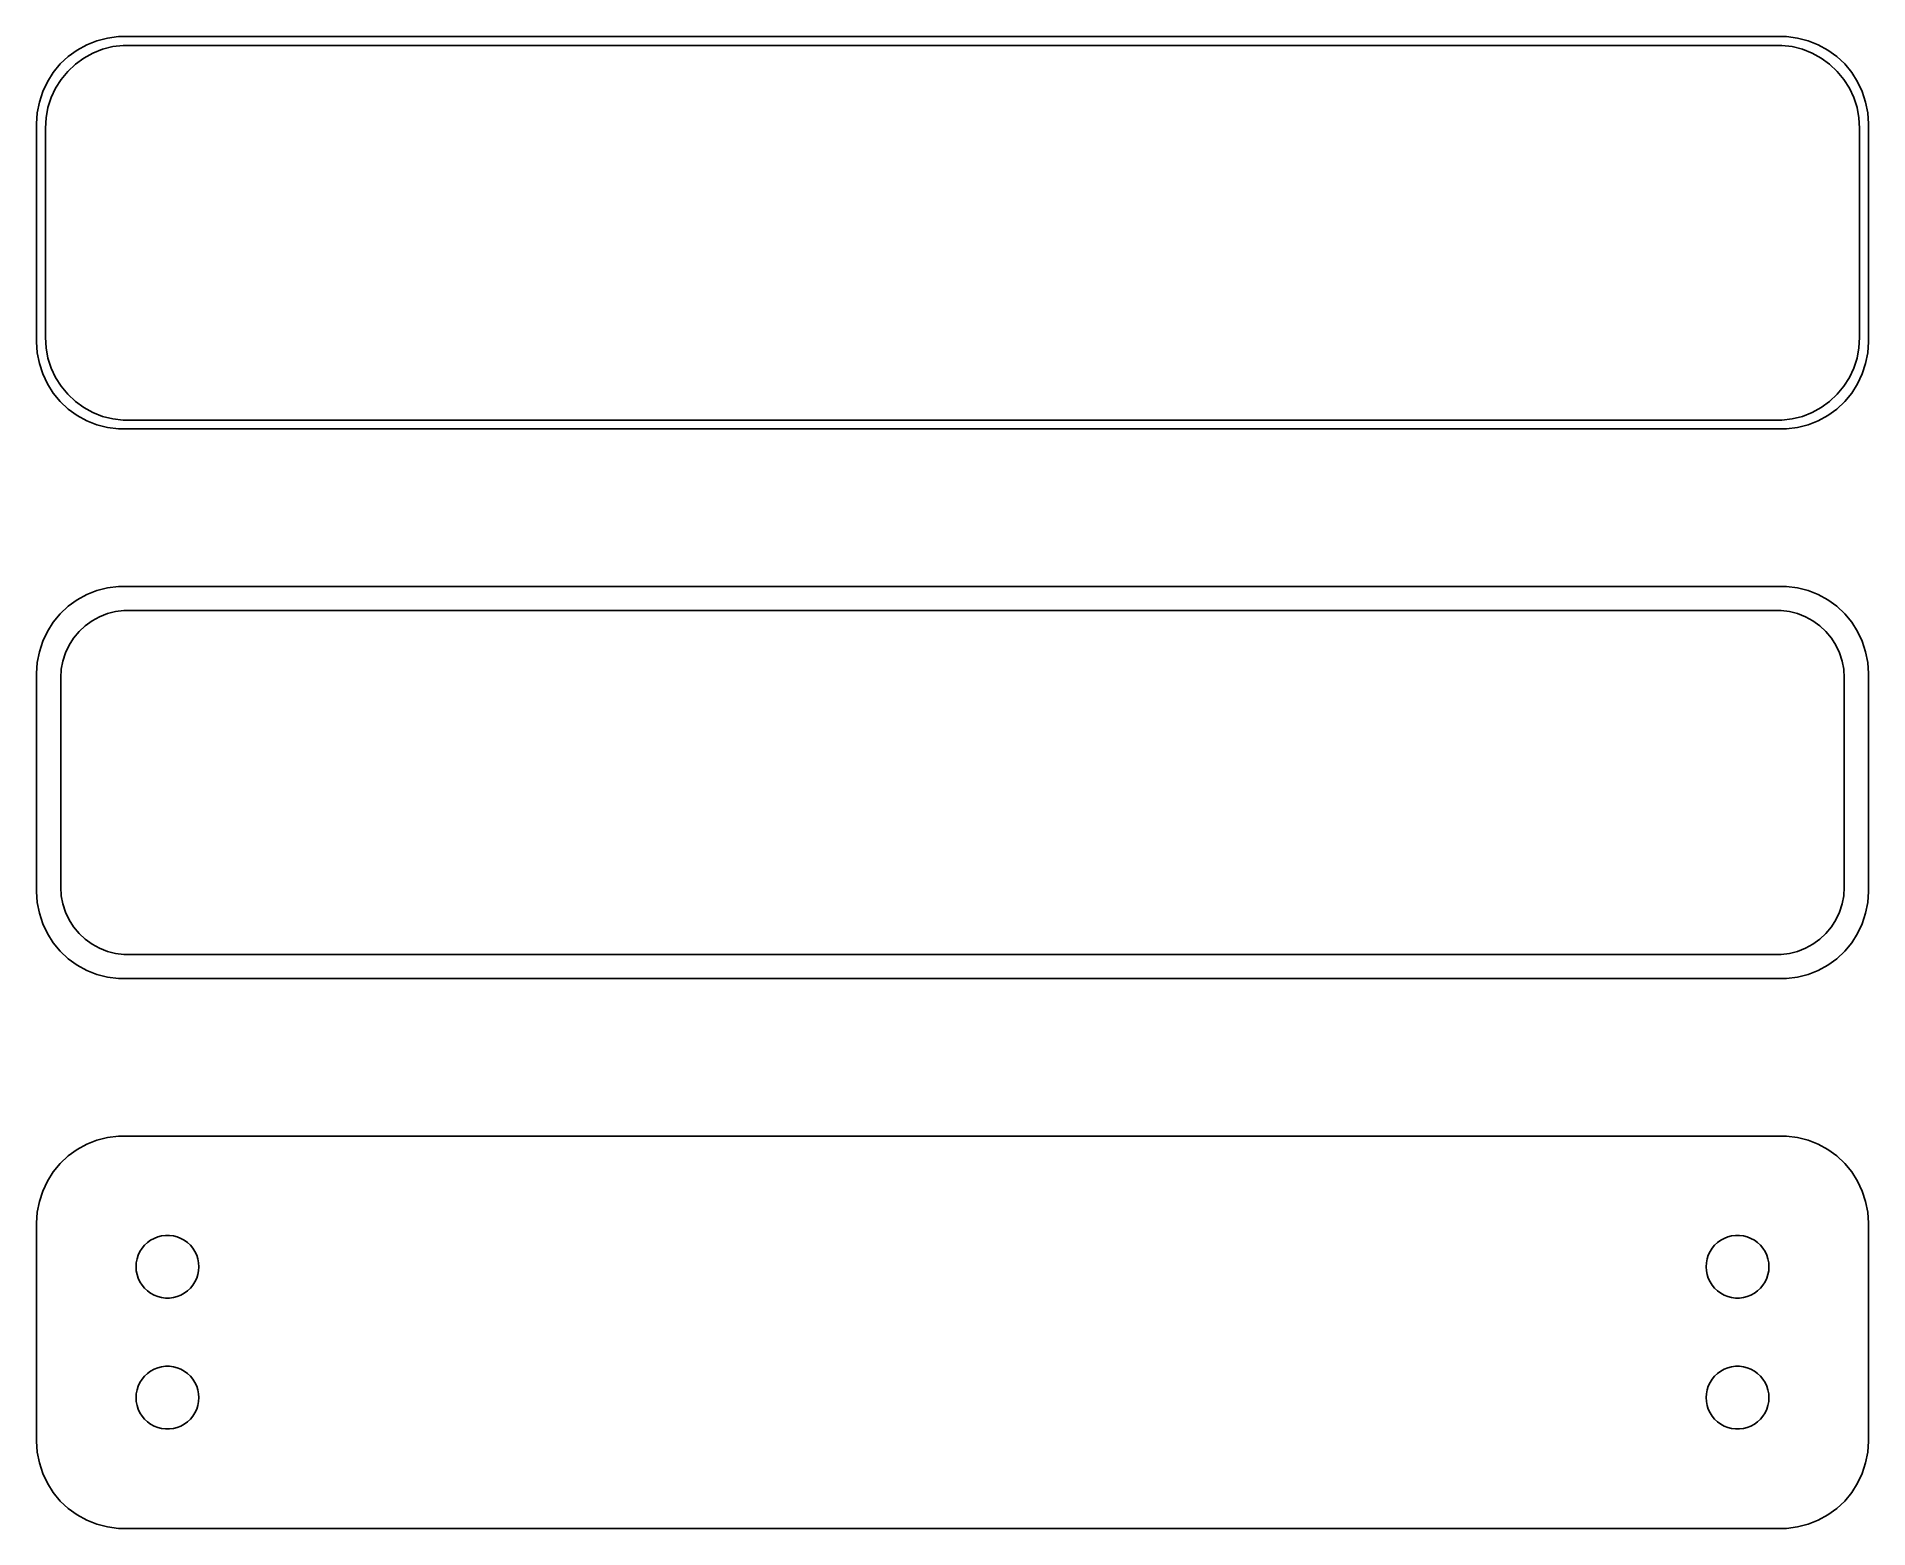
# Model space of a CAD drawing. Header units: metres. Extents: x -52 to 52, y 52 to 137.
import ezdxf

# ---------------------------------------------------------------- set-up
doc = ezdxf.new("R2010")
doc.units = ezdxf.units.M

msp = doc.modelspace()

# ---------------------------------------------------------------- linework, layer by layer
for p, q in [((-49.6289, 136.774), (-50.1791, 136.472)), ((-49.0451, 137.005), (-49.6289, 136.774)), ((-49.2724, 136.298), (-48.7178, 136.518)), ((-48.4369, 137.161), (-49.0451, 137.005)), ((-48.7178, 136.518), (-48.1401, 136.666)), ((-47.8139, 137.24), (-48.4369, 137.161)), ((-48.1401, 136.666), (-47.5482, 136.741)), ((47.8139, 137.24), (-47.8139, 137.24)), ((-47.5482, 136.741), (47.5482, 136.741)), ((47.5482, 136.741), (48.1401, 136.666)), ((48.4369, 137.161), (47.8139, 137.24)), ((48.1401, 136.666), (48.7178, 136.518)), ((49.0451, 137.005), (48.4369, 137.161)), ((48.7178, 136.518), (49.2724, 136.298)), ((49.6289, 136.774), (49.0451, 137.005)), ((50.1791, 136.472), (49.6289, 136.774)), ((-51.1448, 135.673), (-51.5451, 135.189)), ((-50.6871, 136.103), (-51.1448, 135.673)), ((-50.7126, 135.252), (-50.2778, 135.66)), ((-50.1791, 136.472), (-50.6871, 136.103)), ((-50.2778, 135.66), (-49.7952, 136.011)), ((-49.7952, 136.011), (-49.2724, 136.298)), ((49.2724, 136.298), (49.7952, 136.011)), ((49.7952, 136.011), (50.2778, 135.66)), ((50.6871, 136.103), (50.1791, 136.472)), ((50.2778, 135.66), (50.7126, 135.252)), ((51.1448, 135.673), (50.6871, 136.103)), ((51.5451, 135.189), (51.1448, 135.673)), ((-51.8815, 134.659), (-52.1489, 134.091)), ((-51.5451, 135.189), (-51.8815, 134.659)), ((-51.4124, 134.288), (-51.0928, 134.792)), ((-51.0928, 134.792), (-50.7126, 135.252)), ((50.7126, 135.252), (51.0928, 134.792)), ((51.0928, 134.792), (51.4124, 134.288)), ((51.8815, 134.659), (51.5451, 135.189)), ((52.1489, 134.091), (51.8815, 134.659)), ((-52.3429, 133.493), (-52.4606, 132.877)), ((-52.1489, 134.091), (-52.3429, 133.493)), ((-51.8508, 133.181), (-51.6664, 133.749)), ((-51.6664, 133.749), (-51.4124, 134.288)), ((51.4124, 134.288), (51.6664, 133.749)), ((51.6664, 133.749), (51.8508, 133.181)), ((52.3429, 133.493), (52.1489, 134.091)), ((52.4606, 132.877), (52.3429, 133.493)), ((-52.4606, 132.877), (-52.5, 132.25)), ((-52, 132), (-51.9625, 132.595)), ((-51.9625, 132.595), (-51.8508, 133.181)), ((51.8508, 133.181), (51.9625, 132.595)), ((51.9625, 132.595), (52, 132)), ((52.5, 132.25), (52.4606, 132.877)), ((-52.5, 132.25), (-52.5, 119.75)), ((-52, 120), (-52, 132)), ((52, 132), (52, 120)), ((52.5, 119.75), (52.5, 132.25)), ((-52.5, 119.75), (-52.4606, 119.123)), ((-51.9625, 119.405), (-52, 120)), ((52, 120), (51.9625, 119.405)), ((52.4606, 119.123), (52.5, 119.75)), ((-52.4606, 119.123), (-52.3429, 118.507)), ((-51.8508, 118.819), (-51.9625, 119.405)), ((-51.6664, 118.251), (-51.8508, 118.819)), ((51.8508, 118.819), (51.6664, 118.251)), ((51.9625, 119.405), (51.8508, 118.819)), ((52.3429, 118.507), (52.4606, 119.123)), ((-52.3429, 118.507), (-52.1489, 117.909)), ((-52.1489, 117.909), (-51.8815, 117.341)), ((-51.4124, 117.712), (-51.6664, 118.251)), ((-51.0928, 117.208), (-51.4124, 117.712)), ((51.4124, 117.712), (51.0928, 117.208)), ((51.6664, 118.251), (51.4124, 117.712)), ((51.8815, 117.341), (52.1489, 117.909)), ((52.1489, 117.909), (52.3429, 118.507)), ((-51.8815, 117.341), (-51.5451, 116.811)), ((-51.5451, 116.811), (-51.1448, 116.327)), ((-50.7126, 116.748), (-51.0928, 117.208)), ((-50.2778, 116.34), (-50.7126, 116.748)), ((50.7126, 116.748), (50.2778, 116.34)), ((51.0928, 117.208), (50.7126, 116.748)), ((51.1448, 116.327), (51.5451, 116.811)), ((51.5451, 116.811), (51.8815, 117.341)), ((-51.1448, 116.327), (-50.6871, 115.897)), ((-50.6871, 115.897), (-50.1791, 115.528)), ((-49.7952, 115.989), (-50.2778, 116.34)), ((-50.1791, 115.528), (-49.6289, 115.226)), ((-49.2724, 115.702), (-49.7952, 115.989)), ((-48.7178, 115.482), (-49.2724, 115.702)), ((49.2724, 115.702), (48.7178, 115.482)), ((49.7952, 115.989), (49.2724, 115.702)), ((49.6289, 115.226), (50.1791, 115.528)), ((50.2778, 116.34), (49.7952, 115.989)), ((50.1791, 115.528), (50.6871, 115.897)), ((50.6871, 115.897), (51.1448, 116.327)), ((-49.6289, 115.226), (-49.0451, 114.995)), ((-49.0451, 114.995), (-48.4369, 114.839)), ((-48.1401, 115.334), (-48.7178, 115.482)), ((-48.4369, 114.839), (-47.8139, 114.76)), ((-47.5482, 115.259), (-48.1401, 115.334)), ((-47.8139, 114.76), (47.8139, 114.76)), ((47.5482, 115.259), (-47.5482, 115.259)), ((48.1401, 115.334), (47.5482, 115.259)), ((47.8139, 114.76), (48.4369, 114.839)), ((48.7178, 115.482), (48.1401, 115.334)), ((48.4369, 114.839), (49.0451, 114.995)), ((49.0451, 114.995), (49.6289, 115.226)), ((-49.6289, 105.274), (-50.1791, 104.972)), ((-49.0451, 105.505), (-49.6289, 105.274)), ((-48.4369, 105.661), (-49.0451, 105.505)), ((-47.8139, 105.74), (-48.4369, 105.661)), ((47.8139, 105.74), (-47.8139, 105.74)), ((48.4369, 105.661), (47.8139, 105.74)), ((49.0451, 105.505), (48.4369, 105.661)), ((49.6289, 105.274), (49.0451, 105.505)), ((50.1791, 104.972), (49.6289, 105.274)), ((-51.1448, 104.173), (-51.5451, 103.689)), ((-50.6871, 104.603), (-51.1448, 104.173)), ((-50.1791, 104.972), (-50.6871, 104.603)), ((-49.3234, 103.767), (-48.8975, 104.001)), ((-48.8975, 104.001), (-48.4457, 104.18)), ((-48.4457, 104.18), (-47.9751, 104.301)), ((-47.9751, 104.301), (-47.493, 104.362)), ((-47.493, 104.362), (47.493, 104.362)), ((47.493, 104.362), (47.9751, 104.301)), ((47.9751, 104.301), (48.4457, 104.18)), ((48.4457, 104.18), (48.8975, 104.001)), ((48.8975, 104.001), (49.3234, 103.767)), ((50.6871, 104.603), (50.1791, 104.972)), ((51.1448, 104.173), (50.6871, 104.603)), ((51.5451, 103.689), (51.1448, 104.173)), ((-51.8815, 103.159), (-52.1489, 102.591)), ((-51.5451, 103.689), (-51.8815, 103.159)), ((-50.3805, 102.774), (-50.0707, 103.149)), ((-50.0707, 103.149), (-49.7165, 103.481)), ((-49.7165, 103.481), (-49.3234, 103.767)), ((49.3234, 103.767), (49.7165, 103.481)), ((49.7165, 103.481), (50.0707, 103.149)), ((50.0707, 103.149), (50.3805, 102.774)), ((51.8815, 103.159), (51.5451, 103.689)), ((52.1489, 102.591), (51.8815, 103.159)), ((-52.3429, 101.993), (-52.4606, 101.377)), ((-52.1489, 102.591), (-52.3429, 101.993)), ((-50.9979, 101.462), (-50.8477, 101.924)), ((-50.8477, 101.924), (-50.6408, 102.364)), ((-50.6408, 102.364), (-50.3805, 102.774)), ((50.3805, 102.774), (50.6408, 102.364)), ((50.6408, 102.364), (50.8477, 101.924)), ((50.8477, 101.924), (50.9979, 101.462)), ((52.3429, 101.993), (52.1489, 102.591)), ((52.4606, 101.377), (52.3429, 101.993)), ((-52.4606, 101.377), (-52.5, 100.75)), ((-51.1195, 100.5), (-51.089, 100.985)), ((-51.089, 100.985), (-50.9979, 101.462)), ((50.9979, 101.462), (51.089, 100.985)), ((51.089, 100.985), (51.1195, 100.5)), ((52.5, 100.75), (52.4606, 101.377)), ((-52.5, 100.75), (-52.5, 88.25)), ((-51.1195, 88.5), (-51.1195, 100.5)), ((51.1195, 100.5), (51.1195, 88.5)), ((52.5, 88.25), (52.5, 100.75)), ((-52.5, 88.25), (-52.4606, 87.6233)), ((-51.089, 88.015), (-51.1195, 88.5)), ((51.1195, 88.5), (51.089, 88.015)), ((52.4606, 87.6233), (52.5, 88.25)), ((-52.4606, 87.6233), (-52.3429, 87.0066)), ((-50.9979, 87.5377), (-51.089, 88.015)), ((-50.8477, 87.0756), (-50.9979, 87.5377)), ((50.9979, 87.5377), (50.8477, 87.0756)), ((51.089, 88.015), (50.9979, 87.5377)), ((52.3429, 87.0066), (52.4606, 87.6233)), ((-52.3429, 87.0066), (-52.1489, 86.4094)), ((-52.1489, 86.4094), (-51.8815, 85.8412)), ((-50.6408, 86.6359), (-50.8477, 87.0756)), ((-50.3805, 86.2256), (-50.6408, 86.6359)), ((-50.0707, 85.8512), (-50.3805, 86.2256)), ((50.3805, 86.2256), (50.0707, 85.8512)), ((50.6408, 86.6359), (50.3805, 86.2256)), ((50.8477, 87.0756), (50.6408, 86.6359)), ((51.8815, 85.8412), (52.1489, 86.4094)), ((52.1489, 86.4094), (52.3429, 87.0066)), ((-51.8815, 85.8412), (-51.5451, 85.3111)), ((-51.5451, 85.3111), (-51.1448, 84.8273)), ((-49.7165, 85.5185), (-50.0707, 85.8512)), ((-49.3234, 85.2329), (-49.7165, 85.5185)), ((-48.8975, 84.9988), (-49.3234, 85.2329)), ((49.3234, 85.2329), (48.8975, 84.9988)), ((49.7165, 85.5185), (49.3234, 85.2329)), ((50.0707, 85.8512), (49.7165, 85.5185)), ((51.1448, 84.8273), (51.5451, 85.3111)), ((51.5451, 85.3111), (51.8815, 85.8412)), ((-51.1448, 84.8273), (-50.6871, 84.3974)), ((-50.6871, 84.3974), (-50.1791, 84.0284)), ((-50.1791, 84.0284), (-49.6289, 83.7259)), ((-48.4457, 84.8199), (-48.8975, 84.9988)), ((-47.9751, 84.6991), (-48.4457, 84.8199)), ((-47.493, 84.6382), (-47.9751, 84.6991)), ((47.493, 84.6382), (-47.493, 84.6382)), ((47.9751, 84.6991), (47.493, 84.6382)), ((48.4457, 84.8199), (47.9751, 84.6991)), ((48.8975, 84.9988), (48.4457, 84.8199)), ((49.6289, 83.7259), (50.1791, 84.0284)), ((50.1791, 84.0284), (50.6871, 84.3974)), ((50.6871, 84.3974), (51.1448, 84.8273)), ((-49.6289, 83.7259), (-49.0451, 83.4947)), ((-49.0451, 83.4947), (-48.4369, 83.3386)), ((-48.4369, 83.3386), (-47.8139, 83.2599)), ((-47.8139, 83.2599), (47.8139, 83.2599)), ((47.8139, 83.2599), (48.4369, 83.3386)), ((48.4369, 83.3386), (49.0451, 83.4947)), ((49.0451, 83.4947), (49.6289, 83.7259)), ((-49.6289, 73.7741), (-50.1791, 73.4716)), ((-49.0451, 74.0053), (-49.6289, 73.7741)), ((-48.4369, 74.1614), (-49.0451, 74.0053)), ((-47.8139, 74.2401), (-48.4369, 74.1614)), ((47.8139, 74.2401), (-47.8139, 74.2401)), ((48.4369, 74.1614), (47.8139, 74.2401)), ((49.0451, 74.0053), (48.4369, 74.1614)), ((49.6289, 73.7741), (49.0451, 74.0053)), ((50.1791, 73.4716), (49.6289, 73.7741)), ((-51.1448, 72.6727), (-51.5451, 72.1889)), ((-50.6871, 73.1026), (-51.1448, 72.6727)), ((-50.1791, 73.4716), (-50.6871, 73.1026)), ((50.6871, 73.1026), (50.1791, 73.4716)), ((51.1448, 72.6727), (50.6871, 73.1026)), ((51.5451, 72.1889), (51.1448, 72.6727)), ((-51.8815, 71.6588), (-52.1489, 71.0906)), ((-51.5451, 72.1889), (-51.8815, 71.6588)), ((51.8815, 71.6588), (51.5451, 72.1889)), ((52.1489, 71.0906), (51.8815, 71.6588)), ((-52.3429, 70.4934), (-52.4606, 69.8767)), ((-52.1489, 71.0906), (-52.3429, 70.4934)), ((52.3429, 70.4934), (52.1489, 71.0906)), ((52.4606, 69.8767), (52.3429, 70.4934)), ((-52.4606, 69.8767), (-52.5, 69.25)), ((52.5, 69.25), (52.4606, 69.8767)), ((-52.5, 69.25), (-52.5, 56.75)), ((-46.1474, 68.1369), (-45.9645, 68.2698)), ((-45.9645, 68.2698), (-45.7664, 68.3787)), ((-45.7664, 68.3787), (-45.5562, 68.4619)), ((-45.5562, 68.4619), (-45.3373, 68.5181)), ((-45.3373, 68.5181), (-45.113, 68.5464)), ((-45.113, 68.5464), (-44.887, 68.5464)), ((-44.887, 68.5464), (-44.6627, 68.5181)), ((-44.6627, 68.5181), (-44.4438, 68.4619)), ((-44.4438, 68.4619), (-44.2336, 68.3787)), ((-44.2336, 68.3787), (-44.0355, 68.2698)), ((-44.0355, 68.2698), (-43.8526, 68.1369)), ((43.8526, 68.1369), (44.0355, 68.2698)), ((44.0355, 68.2698), (44.2336, 68.3787)), ((44.2336, 68.3787), (44.4438, 68.4619)), ((44.4438, 68.4619), (44.6627, 68.5181)), ((44.6627, 68.5181), (44.887, 68.5464)), ((44.887, 68.5464), (45.113, 68.5464)), ((45.113, 68.5464), (45.3373, 68.5181)), ((45.3373, 68.5181), (45.5562, 68.4619)), ((45.5562, 68.4619), (45.7664, 68.3787)), ((45.7664, 68.3787), (45.9645, 68.2698)), ((45.9645, 68.2698), (46.1474, 68.1369)), ((52.5, 56.75), (52.5, 69.25)), ((-46.7434, 67.1976), (-46.6736, 67.4126)), ((-46.6736, 67.4126), (-46.5773, 67.6171)), ((-46.5773, 67.6171), (-46.4562, 67.808)), ((-46.4562, 67.808), (-46.3121, 67.9822)), ((-46.3121, 67.9822), (-46.1474, 68.1369)), ((-43.8526, 68.1369), (-43.6879, 67.9822)), ((-43.6879, 67.9822), (-43.5438, 67.808)), ((-43.5438, 67.808), (-43.4226, 67.6171)), ((-43.4226, 67.6171), (-43.3264, 67.4126)), ((-43.3264, 67.4126), (-43.2565, 67.1976)), ((43.2565, 67.1976), (43.3264, 67.4126)), ((43.3264, 67.4126), (43.4226, 67.6171)), ((43.4226, 67.6171), (43.5438, 67.808)), ((43.5438, 67.808), (43.6879, 67.9822)), ((43.6879, 67.9822), (43.8526, 68.1369)), ((46.1474, 68.1369), (46.3121, 67.9822)), ((46.3121, 67.9822), (46.4562, 67.808)), ((46.4562, 67.808), (46.5773, 67.6171)), ((46.5773, 67.6171), (46.6736, 67.4126)), ((46.6736, 67.4126), (46.7434, 67.1976)), ((-46.8, 66.75), (-46.7858, 66.9756)), ((-46.7858, 66.5244), (-46.8, 66.75)), ((-46.7858, 66.9756), (-46.7434, 67.1976)), ((-46.7434, 66.3024), (-46.7858, 66.5244)), ((-46.6736, 66.0874), (-46.7434, 66.3024)), ((-43.2565, 66.3024), (-43.3264, 66.0874)), ((-43.2565, 67.1976), (-43.2142, 66.9756)), ((-43.2142, 66.5244), (-43.2565, 66.3024)), ((-43.2142, 66.9756), (-43.2, 66.75)), ((-43.2, 66.75), (-43.2142, 66.5244)), ((43.2, 66.75), (43.2142, 66.9756)), ((43.2142, 66.5244), (43.2, 66.75)), ((43.2142, 66.9756), (43.2565, 67.1976)), ((43.2565, 66.3024), (43.2142, 66.5244)), ((43.3264, 66.0874), (43.2565, 66.3024)), ((46.7434, 66.3024), (46.6736, 66.0874)), ((46.7434, 67.1976), (46.7858, 66.9756)), ((46.7858, 66.5244), (46.7434, 66.3024)), ((46.7858, 66.9756), (46.8, 66.75)), ((46.8, 66.75), (46.7858, 66.5244)), ((-46.5773, 65.8828), (-46.6736, 66.0874)), ((-46.4562, 65.692), (-46.5773, 65.8828)), ((-46.3121, 65.5178), (-46.4562, 65.692)), ((-46.1474, 65.3631), (-46.3121, 65.5178)), ((-45.9645, 65.2302), (-46.1474, 65.3631)), ((-45.7664, 65.1213), (-45.9645, 65.2302)), ((-45.5562, 65.0381), (-45.7664, 65.1213)), ((-44.2336, 65.1213), (-44.4438, 65.0381)), ((-44.0355, 65.2302), (-44.2336, 65.1213)), ((-43.8526, 65.3631), (-44.0355, 65.2302)), ((-43.6879, 65.5178), (-43.8526, 65.3631)), ((-43.5438, 65.692), (-43.6879, 65.5178)), ((-43.4226, 65.8828), (-43.5438, 65.692)), ((-43.3264, 66.0874), (-43.4226, 65.8828)), ((43.4226, 65.8828), (43.3264, 66.0874)), ((43.5438, 65.692), (43.4226, 65.8828)), ((43.6879, 65.5178), (43.5438, 65.692)), ((43.8526, 65.3631), (43.6879, 65.5178)), ((44.0355, 65.2302), (43.8526, 65.3631)), ((44.2336, 65.1213), (44.0355, 65.2302)), ((44.4438, 65.0381), (44.2336, 65.1213)), ((45.7664, 65.1213), (45.5562, 65.0381)), ((45.9645, 65.2302), (45.7664, 65.1213)), ((46.1474, 65.3631), (45.9645, 65.2302)), ((46.3121, 65.5178), (46.1474, 65.3631)), ((46.4562, 65.692), (46.3121, 65.5178)), ((46.5773, 65.8828), (46.4562, 65.692)), ((46.6736, 66.0874), (46.5773, 65.8828)), ((-45.3373, 64.9819), (-45.5562, 65.0381)), ((-45.113, 64.9536), (-45.3373, 64.9819)), ((-44.887, 64.9536), (-45.113, 64.9536)), ((-44.6627, 64.9819), (-44.887, 64.9536)), ((-44.4438, 65.0381), (-44.6627, 64.9819)), ((44.6627, 64.9819), (44.4438, 65.0381)), ((44.887, 64.9536), (44.6627, 64.9819)), ((45.113, 64.9536), (44.887, 64.9536)), ((45.3373, 64.9819), (45.113, 64.9536)), ((45.5562, 65.0381), (45.3373, 64.9819)), ((-45.7664, 60.8787), (-45.5562, 60.9619)), ((-45.5562, 60.9619), (-45.3373, 61.0181)), ((-45.3373, 61.0181), (-45.113, 61.0464)), ((-45.113, 61.0464), (-44.887, 61.0464)), ((-44.887, 61.0464), (-44.6627, 61.0181)), ((-44.6627, 61.0181), (-44.4438, 60.9619)), ((-44.4438, 60.9619), (-44.2336, 60.8787)), ((44.2336, 60.8787), (44.4438, 60.9619)), ((44.4438, 60.9619), (44.6627, 61.0181)), ((44.6627, 61.0181), (44.887, 61.0464)), ((44.887, 61.0464), (45.113, 61.0464)), ((45.113, 61.0464), (45.3373, 61.0181)), ((45.3373, 61.0181), (45.5562, 60.9619)), ((45.5562, 60.9619), (45.7664, 60.8787)), ((-46.7434, 59.6976), (-46.6736, 59.9126)), ((-46.6736, 59.9126), (-46.5773, 60.1172)), ((-46.5773, 60.1172), (-46.4562, 60.308)), ((-46.4562, 60.308), (-46.3121, 60.4822)), ((-46.3121, 60.4822), (-46.1474, 60.6369)), ((-46.1474, 60.6369), (-45.9645, 60.7698)), ((-45.9645, 60.7698), (-45.7664, 60.8787)), ((-44.2336, 60.8787), (-44.0355, 60.7698)), ((-44.0355, 60.7698), (-43.8526, 60.6369)), ((-43.8526, 60.6369), (-43.6879, 60.4822)), ((-43.6879, 60.4822), (-43.5438, 60.308)), ((-43.5438, 60.308), (-43.4226, 60.1172)), ((-43.4226, 60.1172), (-43.3264, 59.9126)), ((-43.3264, 59.9126), (-43.2565, 59.6976)), ((43.2565, 59.6976), (43.3264, 59.9126)), ((43.3264, 59.9126), (43.4226, 60.1172)), ((43.4226, 60.1172), (43.5438, 60.308)), ((43.5438, 60.308), (43.6879, 60.4822)), ((43.6879, 60.4822), (43.8526, 60.6369)), ((43.8526, 60.6369), (44.0355, 60.7698)), ((44.0355, 60.7698), (44.2336, 60.8787)), ((45.7664, 60.8787), (45.9645, 60.7698)), ((45.9645, 60.7698), (46.1474, 60.6369)), ((46.1474, 60.6369), (46.3121, 60.4822)), ((46.3121, 60.4822), (46.4562, 60.308)), ((46.4562, 60.308), (46.5773, 60.1172)), ((46.5773, 60.1172), (46.6736, 59.9126)), ((46.6736, 59.9126), (46.7434, 59.6976)), ((-46.8, 59.25), (-46.7858, 59.4756)), ((-46.7858, 59.0244), (-46.8, 59.25)), ((-46.7858, 59.4756), (-46.7434, 59.6976)), ((-46.7434, 58.8024), (-46.7858, 59.0244)), ((-46.6736, 58.5874), (-46.7434, 58.8024)), ((-43.2565, 58.8024), (-43.3264, 58.5874)), ((-43.2565, 59.6976), (-43.2142, 59.4756)), ((-43.2142, 59.0244), (-43.2565, 58.8024)), ((-43.2142, 59.4756), (-43.2, 59.25)), ((-43.2, 59.25), (-43.2142, 59.0244)), ((43.2, 59.25), (43.2142, 59.4756)), ((43.2142, 59.0244), (43.2, 59.25)), ((43.2142, 59.4756), (43.2565, 59.6976)), ((43.2565, 58.8024), (43.2142, 59.0244)), ((43.3264, 58.5874), (43.2565, 58.8024)), ((46.7434, 58.8024), (46.6736, 58.5874)), ((46.7434, 59.6976), (46.7858, 59.4756)), ((46.7858, 59.0244), (46.7434, 58.8024)), ((46.7858, 59.4756), (46.8, 59.25)), ((46.8, 59.25), (46.7858, 59.0244)), ((-46.5773, 58.3829), (-46.6736, 58.5874)), ((-46.4562, 58.192), (-46.5773, 58.3829)), ((-46.3121, 58.0178), (-46.4562, 58.192)), ((-46.1474, 57.8631), (-46.3121, 58.0178)), ((-45.9645, 57.7302), (-46.1474, 57.8631)), ((-43.8526, 57.8631), (-44.0355, 57.7302)), ((-43.6879, 58.0178), (-43.8526, 57.8631)), ((-43.5438, 58.192), (-43.6879, 58.0178)), ((-43.4226, 58.3829), (-43.5438, 58.192)), ((-43.3264, 58.5874), (-43.4226, 58.3829)), ((43.4226, 58.3829), (43.3264, 58.5874)), ((43.5438, 58.192), (43.4226, 58.3829)), ((43.6879, 58.0178), (43.5438, 58.192)), ((43.8526, 57.8631), (43.6879, 58.0178)), ((44.0355, 57.7302), (43.8526, 57.8631)), ((46.1474, 57.8631), (45.9645, 57.7302)), ((46.3121, 58.0178), (46.1474, 57.8631)), ((46.4562, 58.192), (46.3121, 58.0178)), ((46.5773, 58.3829), (46.4562, 58.192)), ((46.6736, 58.5874), (46.5773, 58.3829)), ((-52.5, 56.75), (-52.4606, 56.1233)), ((-45.7664, 57.6213), (-45.9645, 57.7302)), ((-45.5562, 57.5381), (-45.7664, 57.6213)), ((-45.3373, 57.4819), (-45.5562, 57.5381)), ((-45.113, 57.4536), (-45.3373, 57.4819)), ((-44.887, 57.4536), (-45.113, 57.4536)), ((-44.6627, 57.4819), (-44.887, 57.4536)), ((-44.4438, 57.5381), (-44.6627, 57.4819)), ((-44.2336, 57.6213), (-44.4438, 57.5381)), ((-44.0355, 57.7302), (-44.2336, 57.6213)), ((44.2336, 57.6213), (44.0355, 57.7302)), ((44.4438, 57.5381), (44.2336, 57.6213)), ((44.6627, 57.4819), (44.4438, 57.5381)), ((44.887, 57.4536), (44.6627, 57.4819)), ((45.113, 57.4536), (44.887, 57.4536)), ((45.3373, 57.4819), (45.113, 57.4536)), ((45.5562, 57.5381), (45.3373, 57.4819)), ((45.7664, 57.6213), (45.5562, 57.5381)), ((45.9645, 57.7302), (45.7664, 57.6213)), ((52.4606, 56.1233), (52.5, 56.75)), ((-52.4606, 56.1233), (-52.3429, 55.5066)), ((52.3429, 55.5066), (52.4606, 56.1233)), ((-52.3429, 55.5066), (-52.1489, 54.9094)), ((-52.1489, 54.9094), (-51.8815, 54.3412)), ((51.8815, 54.3412), (52.1489, 54.9094)), ((52.1489, 54.9094), (52.3429, 55.5066)), ((-51.8815, 54.3412), (-51.5451, 53.8111)), ((-51.5451, 53.8111), (-51.1448, 53.3273)), ((51.1448, 53.3273), (51.5451, 53.8111)), ((51.5451, 53.8111), (51.8815, 54.3412)), ((-51.1448, 53.3273), (-50.6871, 52.8974)), ((-50.6871, 52.8974), (-50.1791, 52.5284)), ((-50.1791, 52.5284), (-49.6289, 52.2259)), ((49.6289, 52.2259), (50.1791, 52.5284)), ((50.1791, 52.5284), (50.6871, 52.8974)), ((50.6871, 52.8974), (51.1448, 53.3273)), ((-49.6289, 52.2259), (-49.0451, 51.9947)), ((-49.0451, 51.9947), (-48.4369, 51.8386)), ((-48.4369, 51.8386), (-47.8139, 51.7599)), ((-47.8139, 51.7599), (47.8139, 51.7599)), ((47.8139, 51.7599), (48.4369, 51.8386)), ((48.4369, 51.8386), (49.0451, 51.9947)), ((49.0451, 51.9947), (49.6289, 52.2259))]:
    msp.add_line(p, q)

doc.saveas('drawing.dxf')
